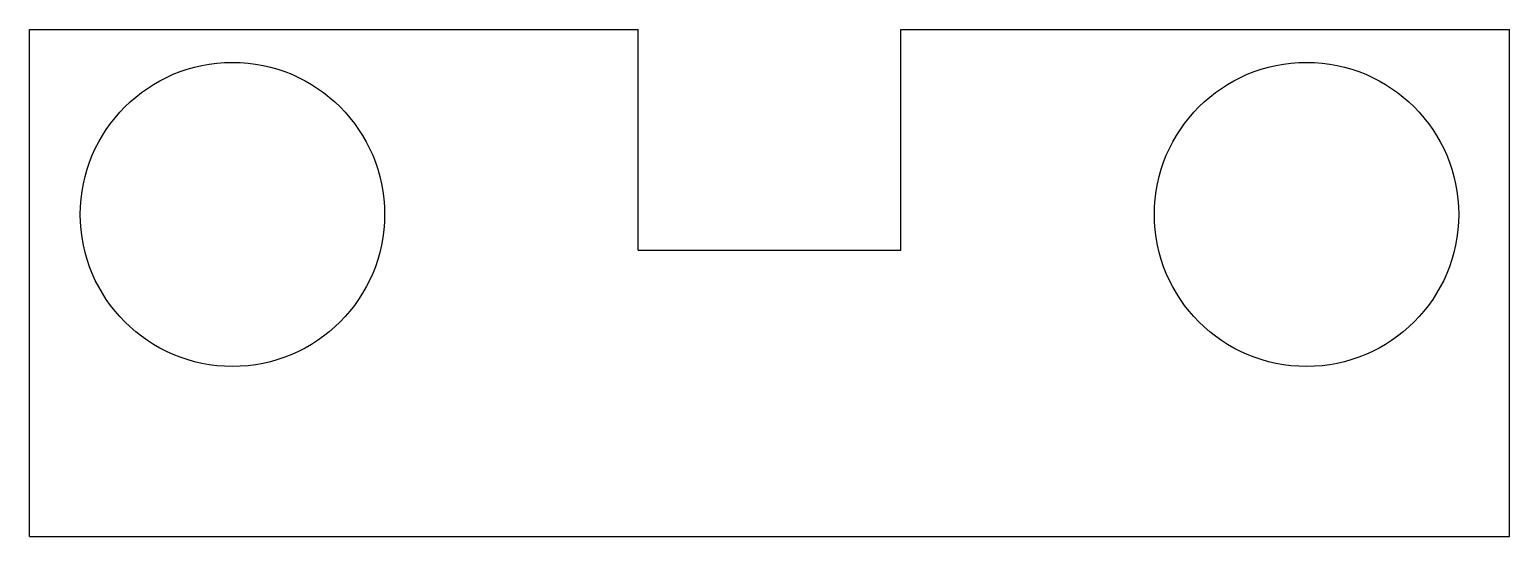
# Model space of a CAD drawing. Header units: millimetres. Extents: x 0 to 248, y 0 to 85.
import ezdxf

# ---------------------------------------------------------------- set-up
doc = ezdxf.new("R2010")
doc.units = ezdxf.units.MM
doc.layers.add('flat', color=7, linetype='CONTINUOUS')

msp = doc.modelspace()

# ---------------------------------------------------------------- linework, layer by layer
at = {"layer": 'flat'}
for p, q in [((0, 0), (0, 85)), ((0, 85), (102, 85)), ((102, 48), (102, 85)), ((146, 85), (248, 85)), ((146, 48), (146, 85)), ((248, 0), (248, 85)), ((102, 48), (146, 48)), ((0, 0), (248, 0))]:
    msp.add_line(p, q, dxfattribs=at)
for centre in [(34, 54), (214, 54)]:
    msp.add_circle(centre, 25.5, dxfattribs=at)

doc.saveas('drawing.dxf')
